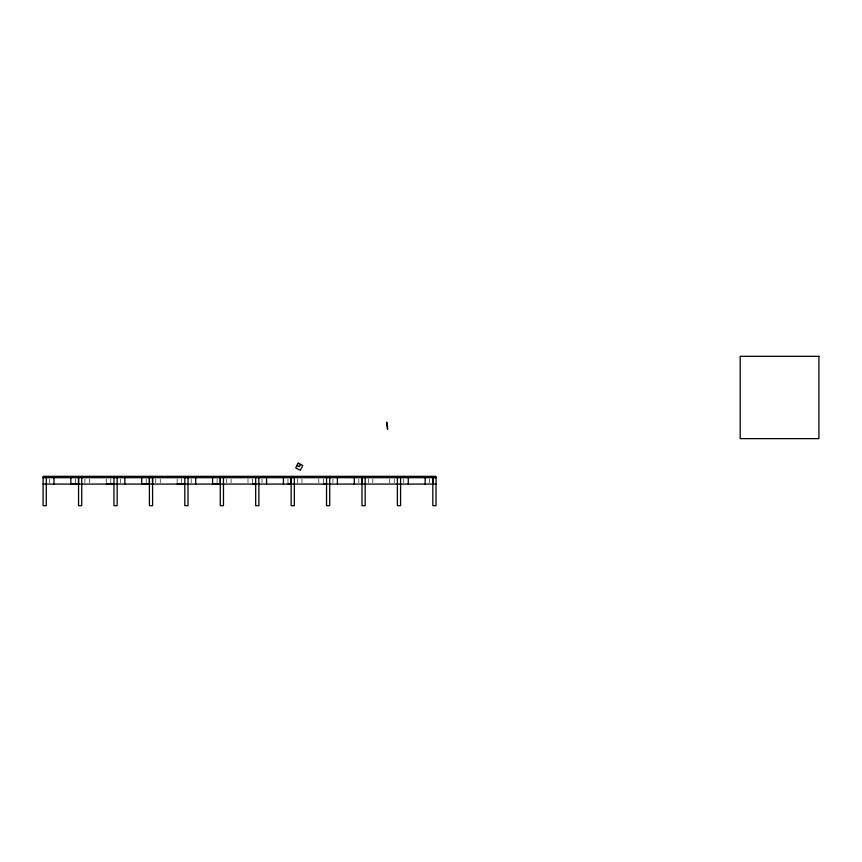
<?xml version="1.0" encoding="UTF-8"?>
<svg xmlns="http://www.w3.org/2000/svg" width="862" height="862" viewBox="0 0 862 862"><rect width="100%" height="100%" fill="white"/><g stroke="black" fill="none" stroke-linecap="round" stroke-linejoin="round"><path stroke-width="0.65" stroke-dasharray="4.31 3.23" d="M429.664 478.97L429.664 482.795M403.75 478.97L403.75 482.795M394.214 478.97L394.214 482.795M389.71 478.97L389.71 482.795M372.815 478.97L372.815 482.795M368.3 478.97L368.3 482.795M358.807 478.97L358.807 482.795M332.894 478.97L332.894 482.795M323.358 478.97L323.358 482.795M318.843 478.97L318.843 482.795M301.959 478.97L301.959 482.795M297.444 478.97L297.444 482.795M287.951 478.97L287.951 482.795M262.037 478.97L262.037 482.795M252.501 478.97L252.501 482.795M247.987 478.97L247.987 482.795M231.102 478.97L231.102 482.795M226.587 478.97L226.587 482.795M217.095 478.97L217.095 482.795M191.181 478.97L191.181 482.795M181.645 478.97L181.645 482.795M177.13 478.97L177.13 482.795M160.246 478.97L160.246 482.795M155.731 478.97L155.731 482.795M146.238 478.97L146.238 482.795M120.324 478.97L120.324 482.795M110.789 478.97L110.789 482.795M106.274 478.97L106.274 482.795M89.389 478.97L89.389 482.795M84.875 478.97L84.875 482.795M75.382 478.97L75.382 482.795M49.468 478.97L49.468 482.795"/><path stroke-width="1.29" d="M361.986 484.078L361.986 477.688L361.986 505.682L365.176 505.682L365.176 477.688M432.843 484.078L432.843 477.688L432.843 505.682L436.032 505.682L436.032 476.341L43.1 476.341L43.1 505.682L46.289 505.682L46.289 477.688M300.482 464.349L299.243 466.719L296.948 465.523M43.1 477.688L436.032 477.688M106.274 484.078L113.956 484.078M177.13 484.078L184.813 484.078M252.501 484.078L255.669 484.078M287.951 484.078L291.13 484.078L291.13 477.688L291.13 505.682L294.319 505.682L294.319 477.688M323.358 484.078L326.536 484.078M43.1 484.078L436.032 484.078M386.693 423.533L387.103 425.688L387.07 424.233M425.16 477.688L425.16 484.078M408.265 477.688L408.265 484.078M400.582 477.688L400.582 505.682L397.393 505.682L397.393 477.688M354.293 477.688L354.293 484.078M337.408 477.688L337.408 484.078M329.726 477.688L329.726 505.682L326.536 505.682L326.536 477.688M283.436 477.688L283.436 484.078M266.552 477.688L266.552 484.078M258.869 477.688L258.869 505.682L255.68 505.682L255.68 477.688M223.463 477.688L223.463 505.682L220.273 505.682L220.273 477.688L220.263 484.078L212.58 484.078L212.58 477.688M195.696 477.688L195.696 484.078M188.013 477.688L188.013 505.682L184.813 505.682L184.813 477.688M152.552 484.078L152.552 477.688L152.606 505.682L149.406 505.682L149.406 477.688L149.406 484.078L141.724 484.078L141.724 477.688M124.839 477.688L124.839 484.078M117.146 477.688L117.146 505.682L113.956 505.682L113.956 477.688M81.739 477.688L81.739 505.682L78.55 505.682L78.55 477.688L78.55 484.078L70.867 484.078L70.867 477.688M53.972 477.688L53.972 484.078M298.187 463.142L295.709 467.894L300.31 470.296L302.788 465.545L298.187 463.142M818.9 356.318L740.189 356.318L740.189 438.629L818.9 438.629L818.9 356.318M387.491 426.388L386.661 422.078L387.555 429.287L387.491 426.388"/></g></svg>
